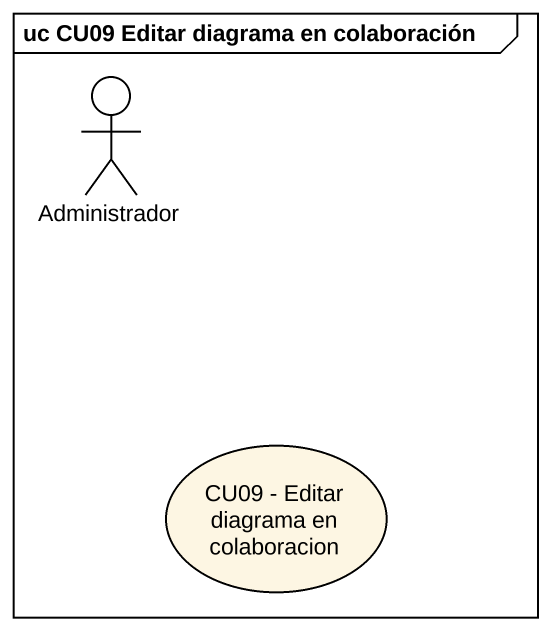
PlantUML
@startuml
mainframe uc CU09 Editar diagrama en colaboración
actor Administrador
usecase "CU09 - Editar diagrama en colaboracion" as CU09_Editar_diagrama_en
@enduml
